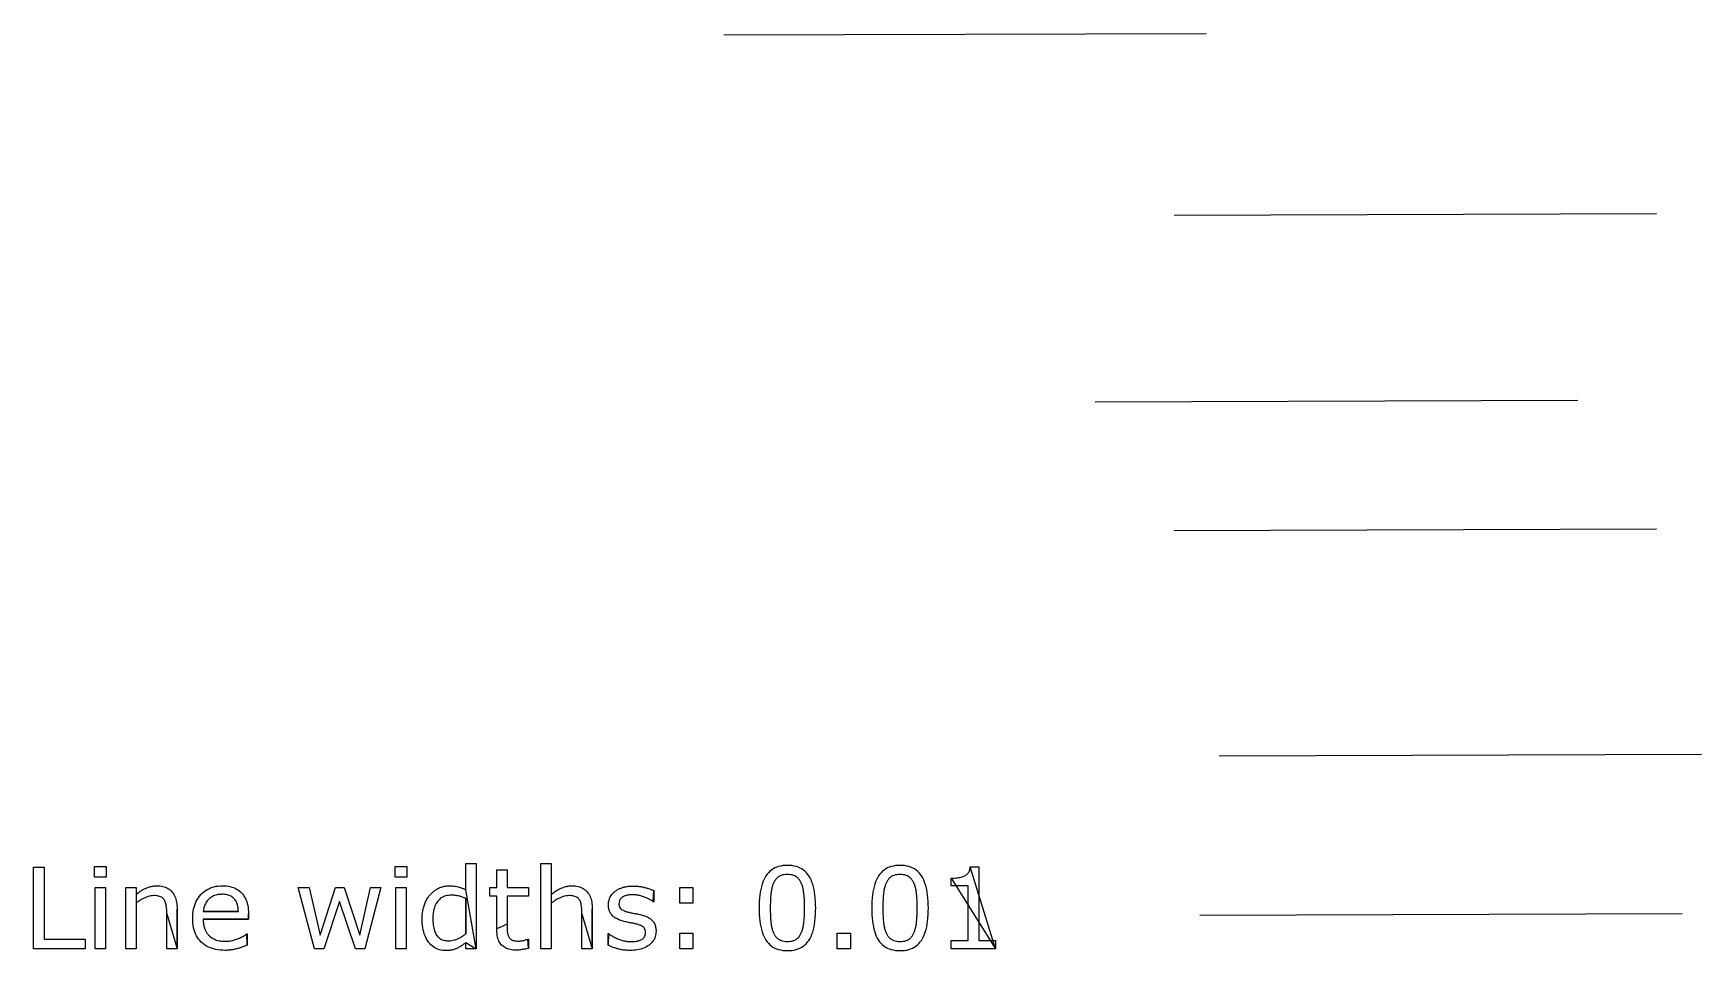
# Model space of a CAD drawing. Extents: x 1.16 to 3.22, y 8.94 to 10.07.
import ezdxf

# ---------------------------------------------------------------- set-up
doc = ezdxf.new("R2010")
doc.units = 0
doc.layers.add('LAYER_1', color=7, linetype='CONTINUOUS')

msp = doc.modelspace()

# ---------------------------------------------------------------- linework, layer by layer
at = {"layer": 'LAYER_1', "color": 1}
for points in [[(2.015873, 10.065476), (2.611111, 10.06746)], [(2.571429, 9.843253), (3.166667, 9.845238)], [(2.474206, 9.613095), (3.069444, 9.615079)], [(2.571429, 9.454365), (3.166667, 9.456349)], [(2.626984, 9.176587), (3.222222, 9.178571)], [(2.603175, 8.980158), (3.198413, 8.982142)]]:
    msp.add_lwpolyline(points, dxfattribs=at)
for points in [[(1.22824, 8.938492), (1.164357, 8.938492), (1.164357, 9.039471), (1.177785, 9.039471), (1.177785, 8.950427), (1.22824, 8.950427), (1.22824, 8.938492), (1.22824, 8.938492)], [(1.25435, 9.026925), (1.239973, 9.026925), (1.239973, 9.040149), (1.25435, 9.040149), (1.25435, 9.026925), (1.25435, 9.026925)], [(1.625172, 9.026925), (1.610795, 9.026925), (1.610795, 9.040149), (1.625172, 9.040149), (1.625172, 9.026925), (1.625172, 9.026925)], [(1.697872, 9.011191), (1.697872, 9.044015), (1.710622, 9.044015), (1.710622, 8.938492), (1.710622, 8.938492)], [(1.735985, 8.963245), (1.735985, 9.003528), (1.727372, 9.003528), (1.727372, 9.014243), (1.735985, 9.014243), (1.735985, 9.036013), (1.748735, 9.036013), (1.748735, 9.014243), (1.775048, 9.014243), (1.775048, 9.003528), (1.748735, 9.003528), (1.748735, 8.96901)], [(1.80326, 8.995051), (1.80326, 8.938492), (1.79051, 8.938492), (1.79051, 9.044015), (1.80326, 9.044015), (1.80326, 9.005834)], [(2.320024, 9.039809), (2.330535, 9.039809), (2.330535, 8.948799), (2.351152, 8.948799), (2.351152, 8.938491), (2.351152, 8.938492)], [(1.253537, 8.938492), (1.240787, 8.938492), (1.240787, 9.014243), (1.253537, 9.014243), (1.253537, 8.938492), (1.253537, 8.938492)], [(1.291107, 8.995051), (1.291107, 8.938492), (1.278357, 8.938492), (1.278357, 9.014243), (1.291107, 9.014243), (1.291107, 9.005834)], [(1.593095, 9.014243), (1.57336, 8.938492), (1.56156, 8.938492), (1.542097, 8.996882), (1.522769, 8.938492), (1.511037, 8.938492), (1.491099, 9.014243), (1.504391, 9.014243), (1.518293, 8.955581), (1.537214, 9.014243), (1.547726, 9.014243), (1.567121, 8.955581), (1.580278, 9.014243), (1.593095, 9.014243), (1.593095, 9.014243)], [(1.624359, 8.938492), (1.61161, 8.938492), (1.61161, 9.014243), (1.624359, 9.014243), (1.624359, 8.938492), (1.624359, 8.938492)], [(1.977956, 8.994915), (1.961747, 8.994915), (1.961747, 9.014243), (1.977956, 9.014243), (1.977956, 8.994915), (1.977956, 8.994915)], [(2.351152, 8.938492), (2.296491, 8.938492), (2.296491, 8.9488), (2.317515, 8.9488), (2.317515, 9.016481), (2.296491, 9.016481), (2.296491, 9.025704)], [(1.697872, 8.957141), (1.697872, 9.000612)], [(1.929534, 9.010377), (1.929534, 8.996746), (1.928856, 8.996746)], [(1.341698, 8.938492), (1.328948, 8.938492), (1.328948, 8.981623)], [(1.341698, 8.987659), (1.341698, 8.938492), (1.341698, 8.938492)], [(1.373843, 8.98481), (1.417246, 8.98481), (1.417246, 8.98481)], [(1.429656, 8.975045), (1.373843, 8.975045)], [(1.429656, 8.981962), (1.429656, 8.975045), (1.429656, 8.975045)], [(1.853851, 8.938492), (1.841101, 8.938492), (1.841101, 8.981623)], [(1.853851, 8.987659), (1.853851, 8.938492), (1.853851, 8.938492)], [(2.129458, 8.989015), (2.129458, 8.989015)], [(2.268347, 8.989015), (2.268347, 8.989015)], [(1.427486, 8.957006), (1.428164, 8.957006), (1.428164, 8.943103)], [(1.697872, 8.957141), (1.697872, 8.957141)], [(1.873314, 8.943035), (1.873314, 8.957345), (1.873992, 8.957345)], [(1.932518, 8.960329), (1.932518, 8.960329)], [(1.977956, 8.938492), (1.961747, 8.938492), (1.961747, 8.957819), (1.977956, 8.957819), (1.977956, 8.938492), (1.977956, 8.938492)], [(2.111622, 8.958226), (2.111623, 8.958226)], [(2.172115, 8.938492), (2.155907, 8.938492), (2.155907, 8.957819), (2.172115, 8.957819), (2.172115, 8.938492), (2.172115, 8.938492)], [(2.250511, 8.958226), (2.250512, 8.958226)], [(1.710622, 8.938492), (1.697872, 8.938492), (1.697872, 8.946426)], [(1.774369, 8.950631), (1.775047, 8.950631), (1.775047, 8.93917), (1.775048, 8.93917)]]:
    msp.add_lwpolyline(points, close=True, dxfattribs=at)
for points in [[(2.129458, 8.989015), (2.128509, 8.97249), (2.125661, 8.959176), (2.120914, 8.949071), (2.114215, 8.942026), (2.105421, 8.937798), (2.094533, 8.936389), (2.083501, 8.937821), (2.07464, 8.942116), (2.067949, 8.949274), (2.063314, 8.959402), (2.060534, 8.972603), (2.059607, 8.988879), (2.060549, 9.005261), (2.063375, 9.018508), (2.068084, 9.02862), (2.074791, 9.035779), (2.083607, 9.040074), (2.094533, 9.041505), (2.105557, 9.040051), (2.114396, 9.035688), (2.121049, 9.028417), (2.125721, 9.018252), (2.128524, 9.005118), (2.129458, 8.989015)], [(2.268347, 8.989015), (2.267398, 8.97249), (2.26455, 8.959176), (2.259802, 8.949071), (2.253104, 8.942026), (2.24431, 8.937798), (2.233422, 8.936389), (2.22239, 8.937821), (2.213529, 8.942116), (2.206837, 8.949274), (2.202203, 8.959402), (2.199423, 8.972603), (2.198496, 8.988879), (2.199438, 9.005261), (2.202264, 9.018508), (2.206973, 9.02862), (2.213679, 9.035779), (2.222496, 9.040074), (2.233422, 9.041505), (2.244446, 9.040051), (2.253284, 9.035688), (2.259938, 9.028417), (2.26461, 9.018252), (2.267413, 9.005118), (2.268347, 8.989015)], [(2.296491, 9.025704), (2.299407, 9.025779), (2.302459, 9.026005), (2.305647, 9.026382), (2.308638, 9.026947), (2.311102, 9.027648), (2.313039, 9.028484), (2.314968, 9.029712), (2.316595, 9.031136), (2.317921, 9.032757), (2.318969, 9.034716), (2.31967, 9.037067), (2.320024, 9.039809)], [(1.291107, 9.005834), (1.295131, 9.008893), (1.299245, 9.01147), (1.30345, 9.013565), (1.307737, 9.01511), (1.3121, 9.016036), (1.316538, 9.016345), (1.324074, 9.015524), (1.330313, 9.01306), (1.335256, 9.008953), (1.338835, 9.003302), (1.340982, 8.996204), (1.341698, 8.987659)], [(1.428164, 8.943103), (1.423839, 8.941393), (1.419453, 8.939878), (1.415008, 8.938559), (1.410456, 8.937542), (1.405754, 8.936932), (1.400902, 8.936728), (1.389252, 8.937859), (1.379441, 8.94125), (1.371469, 8.946901), (1.365592, 8.954677), (1.362065, 8.964352), (1.36089, 8.975926), (1.362013, 8.987463), (1.365381, 8.997296), (1.370994, 9.005427), (1.378484, 9.011493), (1.387391, 9.015132), (1.397714, 9.016345), (1.407148, 9.015351), (1.415015, 9.012367), (1.421315, 9.007393), (1.425949, 9.000589), (1.428729, 8.992112), (1.429656, 8.981962)], [(1.697872, 8.946426), (1.694157, 8.943495), (1.690337, 8.941031), (1.686411, 8.939034), (1.682319, 8.937565), (1.678002, 8.936683), (1.673458, 8.936389), (1.665034, 8.93755), (1.657845, 8.941031), (1.651892, 8.946833), (1.647484, 8.954692), (1.644839, 8.964345), (1.643958, 8.975791), (1.644259, 8.981977), (1.645163, 8.987696), (1.64667, 8.992948), (1.648735, 8.997718), (1.651222, 9.001991), (1.65413, 9.005766), (1.65737, 9.008931), (1.660942, 9.011553), (1.664845, 9.013633), (1.669005, 9.01514), (1.673255, 9.016044), (1.677595, 9.016345), (1.681423, 9.016202), (1.684949, 9.015773), (1.688174, 9.015057), (1.691301, 9.014085), (1.694534, 9.012796), (1.697872, 9.011191)], [(1.80326, 9.005834), (1.807284, 9.008893), (1.811398, 9.01147), (1.815602, 9.013565), (1.81989, 9.01511), (1.824253, 9.016036), (1.828691, 9.016345), (1.836226, 9.015524), (1.842465, 9.01306), (1.847409, 9.008953), (1.850988, 9.003302), (1.853135, 8.996204), (1.853851, 8.987659)], [(1.873992, 8.957345), (1.878166, 8.954519), (1.882642, 8.9521), (1.88742, 8.950088), (1.89228, 8.948619), (1.897005, 8.947737), (1.901593, 8.947443), (1.906793, 8.947745), (1.911178, 8.948649), (1.91475, 8.950156), (1.917387, 8.952311), (1.91897, 8.95516), (1.919497, 8.958701), (1.919211, 8.961444), (1.918352, 8.963704), (1.91692, 8.965483), (1.914675, 8.966945), (1.911374, 8.968256), (1.907019, 8.969416), (1.905022, 8.969845), (1.902648, 8.97032), (1.899898, 8.97084), (1.897087, 8.971398), (1.894442, 8.971985), (1.891963, 8.972603), (1.885958, 8.974638), (1.881233, 8.977215), (1.87779, 8.980335), (1.875491, 8.984027), (1.874113, 8.988231), (1.873653, 8.992948), (1.873864, 8.996008), (1.874497, 8.998947), (1.875552, 9.001765), (1.877081, 9.004425), (1.879048, 9.006889), (1.881452, 9.009157), (1.88421, 9.011131), (1.88742, 9.012804), (1.891082, 9.014175), (1.895166, 9.01523), (1.899551, 9.015863), (1.904238, 9.016074), (1.908774, 9.015886), (1.913341, 9.015321), (1.917937, 9.014379), (1.92233, 9.013211), (1.926196, 9.011877), (1.929534, 9.010377)], [(2.111623, 8.958226), (2.113032, 8.962099), (2.114094, 8.966394), (2.11481, 8.971111), (2.1153, 8.976416), (2.115594, 8.982384), (2.115692, 8.989015), (2.115594, 8.995586), (2.1153, 9.001554), (2.11481, 9.006919), (2.114087, 9.011726), (2.113002, 9.016021), (2.111555, 9.019804), (2.109776, 9.022999), (2.107606, 9.025621), (2.105044, 9.027671), (2.102068, 9.02914), (2.098564, 9.030022), (2.094533, 9.030316), (2.090524, 9.030022), (2.086998, 9.02914), (2.083953, 9.027671), (2.081384, 9.025606), (2.079191, 9.022939), (2.077375, 9.019668), (2.075996, 9.015984), (2.074934, 9.011621), (2.074188, 9.00658), (2.073735, 9.001026), (2.073464, 8.995126), (2.073373, 8.988879), (2.073456, 8.982211), (2.073705, 8.976311), (2.074119, 8.971179), (2.074804, 8.966598), (2.075867, 8.962348), (2.077306, 8.95843), (2.079002, 8.955182), (2.081104, 8.952492), (2.083613, 8.95036), (2.086665, 8.948815), (2.090305, 8.947888), (2.094532, 8.947579), (2.098541, 8.947873), (2.102067, 8.948755), (2.105111, 8.950224), (2.107703, 8.952289), (2.109873, 8.954956), (2.111622, 8.958226)], [(2.250512, 8.958226), (2.251921, 8.962099), (2.252983, 8.966394), (2.253699, 8.971111), (2.254189, 8.976416), (2.254483, 8.982384), (2.254581, 8.989015), (2.254483, 8.995586), (2.254189, 9.001554), (2.253699, 9.006919), (2.252976, 9.011726), (2.251891, 9.016021), (2.250444, 9.019804), (2.248665, 9.022999), (2.246495, 9.025621), (2.243933, 9.027671), (2.240957, 9.02914), (2.237453, 9.030022), (2.233422, 9.030316), (2.229413, 9.030022), (2.225886, 9.02914), (2.222842, 9.027671), (2.220273, 9.025606), (2.21808, 9.022939), (2.216264, 9.019668), (2.214885, 9.015984), (2.213823, 9.011621), (2.213077, 9.00658), (2.212624, 9.001026), (2.212353, 8.995126), (2.212262, 8.988879), (2.212345, 8.982211), (2.212594, 8.976311), (2.213008, 8.971179), (2.213693, 8.966598), (2.214756, 8.962348), (2.216195, 8.95843), (2.217891, 8.955182), (2.219993, 8.952492), (2.222502, 8.95036), (2.225554, 8.948815), (2.229193, 8.947888), (2.233421, 8.947579), (2.237429, 8.947873), (2.240956, 8.948755), (2.244, 8.950224), (2.246592, 8.952289), (2.248762, 8.954956), (2.250511, 8.958226)], [(1.328948, 8.981623), (1.328881, 8.985029), (1.328677, 8.988284), (1.328338, 8.991389), (1.327819, 8.994237), (1.327073, 8.996633), (1.3261, 8.998577), (1.324804, 9.00031), (1.323177, 9.001712), (1.321218, 9.002782), (1.318882, 9.003573), (1.316124, 9.004048), (1.312944, 9.004206), (1.30941, 9.00392), (1.305771, 9.003061), (1.302026, 9.001629), (1.298281, 8.999753), (1.294641, 8.99756), (1.291107, 8.995051)], [(1.417246, 8.98481), (1.416651, 8.990997), (1.414956, 8.996174), (1.41216, 9.000341), (1.408279, 9.003392), (1.403238, 9.005223), (1.397037, 9.005834), (1.390669, 9.005163), (1.385221, 9.003151), (1.380693, 8.999798), (1.377249, 8.99545), (1.374966, 8.990454), (1.373843, 8.98481)], [(1.697872, 9.000612), (1.694557, 9.001991), (1.691482, 9.003053), (1.688649, 9.003799), (1.685853, 9.004289), (1.682892, 9.004582), (1.679765, 9.00468), (1.673149, 9.003852), (1.667588, 9.001365), (1.663082, 8.997221), (1.659767, 8.991554), (1.657777, 8.984501), (1.657114, 8.976062), (1.657627, 8.967781), (1.659164, 8.960931), (1.661726, 8.955513), (1.665418, 8.951633), (1.670346, 8.949304), (1.67651, 8.948528), (1.680142, 8.948792), (1.683804, 8.949583), (1.687496, 8.950902), (1.691121, 8.95268), (1.694579, 8.95476), (1.697872, 8.957141)], [(1.841101, 8.981623), (1.841033, 8.985029), (1.84083, 8.988284), (1.840491, 8.991389), (1.839971, 8.994237), (1.839225, 8.996633), (1.838253, 8.998577), (1.836957, 9.00031), (1.83533, 9.001712), (1.83337, 9.002782), (1.831035, 9.003573), (1.828277, 9.004048), (1.825097, 9.004206), (1.821563, 9.00392), (1.817923, 9.003061), (1.814178, 9.001629), (1.810433, 8.999753), (1.806794, 8.99756), (1.80326, 8.995051)], [(1.928856, 8.996746), (1.925367, 8.999014), (1.921411, 9.001026), (1.916988, 9.002782), (1.912362, 9.004176), (1.907795, 9.005012), (1.903289, 9.005291), (1.898874, 9.00499), (1.89494, 9.004086), (1.891489, 9.002578), (1.888814, 9.000521), (1.887209, 8.997877), (1.886674, 8.994644), (1.886998, 8.991781), (1.88797, 8.98943), (1.88959, 8.987591), (1.891881, 8.986107), (1.894955, 8.984818), (1.898813, 8.983725), (1.901255, 8.983183), (1.903877, 8.982641), (1.90668, 8.982098), (1.909453, 8.981571), (1.911894, 8.981073), (1.914004, 8.980606), (1.919475, 8.978925), (1.924041, 8.976597), (1.927703, 8.973621), (1.930378, 8.969913), (1.931983, 8.965483), (1.932518, 8.960329)], [(1.373843, 8.975045), (1.374077, 8.970584), (1.374778, 8.966515), (1.375946, 8.962838), (1.37752, 8.959605), (1.379442, 8.95678), (1.38171, 8.954361), (1.384204, 8.952371), (1.386985, 8.950744), (1.390051, 8.949478), (1.393412, 8.948574), (1.396984, 8.948031), (1.400766, 8.94785), (1.405928, 8.948189), (1.411105, 8.949207), (1.416297, 8.950902), (1.421036, 8.952967), (1.424766, 8.955001), (1.427486, 8.957006)], [(1.775048, 8.93917), (1.772576, 8.938575), (1.769954, 8.938055), (1.767181, 8.93761), (1.764476, 8.937271), (1.761967, 8.937068), (1.759653, 8.937), (1.75254, 8.937693), (1.746663, 8.939773), (1.742021, 8.943239), (1.738668, 8.948235), (1.736656, 8.954904), (1.735985, 8.963245)], [(1.748735, 8.96901), (1.748765, 8.965317), (1.748855, 8.962198), (1.749006, 8.959651), (1.749337, 8.957481), (1.74997, 8.955401), (1.750905, 8.953412), (1.75202, 8.951762), (1.753376, 8.950428), (1.754974, 8.949411), (1.757038, 8.948732), (1.759706, 8.948325), (1.762976, 8.94819), (1.765086, 8.948288), (1.767256, 8.948581), (1.769486, 8.949071), (1.771536, 8.949666), (1.773164, 8.950186), (1.774369, 8.950631)], [(1.932518, 8.960329), (1.931561, 8.953826), (1.92869, 8.948152), (1.923906, 8.943307), (1.917508, 8.939614), (1.909709, 8.937399), (1.900509, 8.936661), (1.895053, 8.936879), (1.889899, 8.937535), (1.885047, 8.938627), (1.880638, 8.940021), (1.876728, 8.941491), (1.873314, 8.943035)]]:
    msp.add_spline(points, degree=3, dxfattribs=at)

doc.saveas('drawing.dxf')
